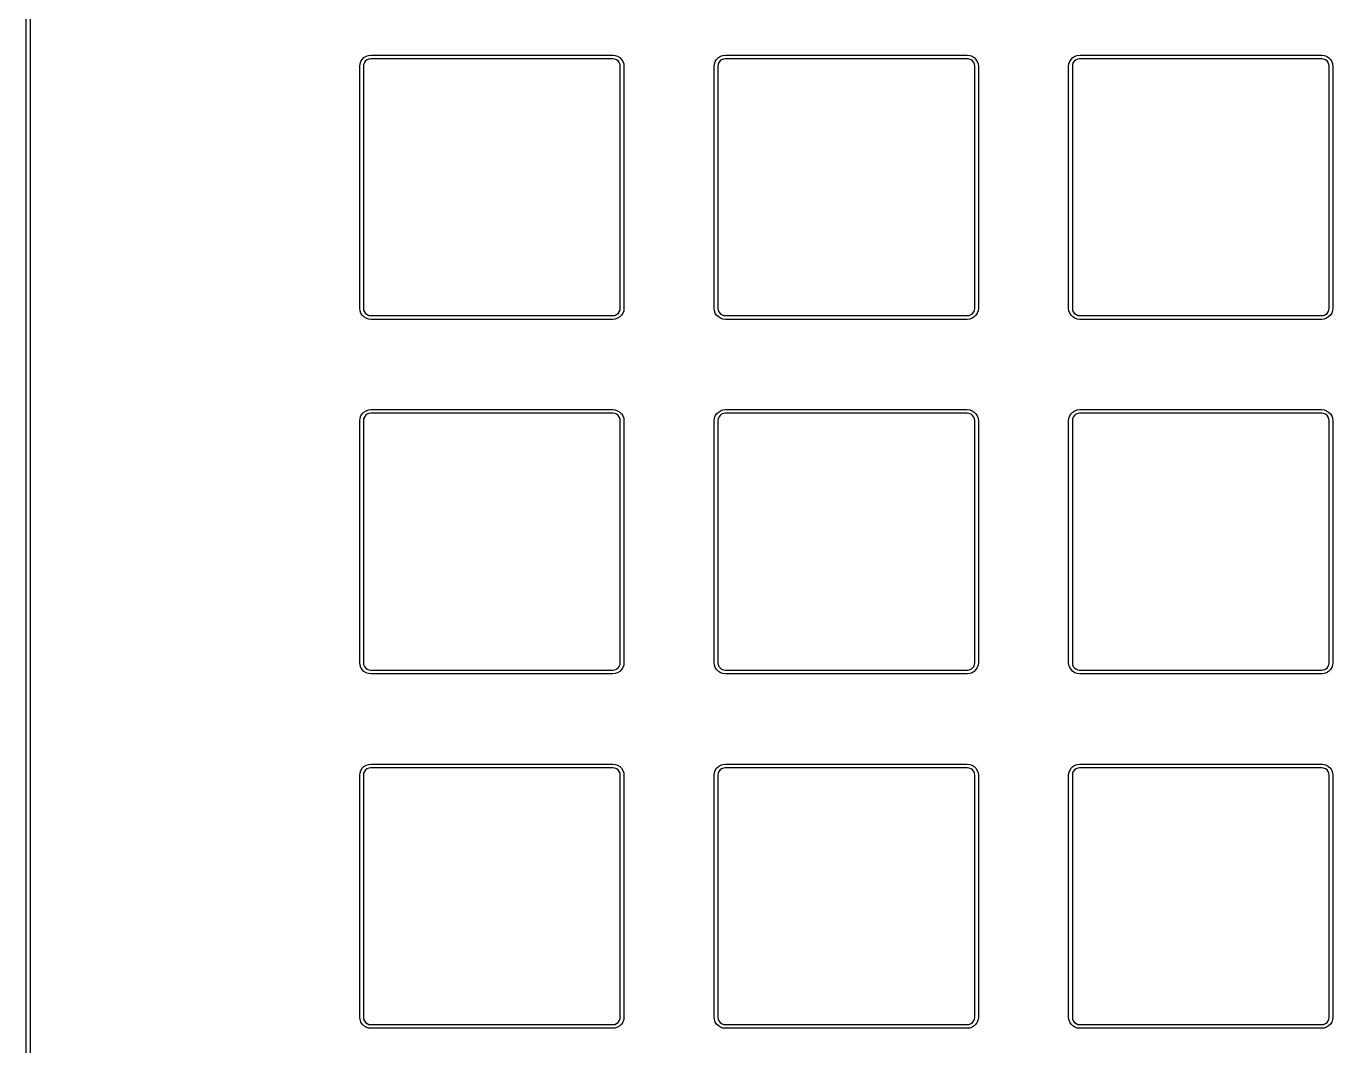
# Model space of a CAD drawing. Extents: x 2234239 to 5585253, y 1106376 to 5225214.
# Drawn here: x 2234239 to 4092385, y 2152671 to 3602599 of the extents above; entities that cross this region are included whole.
import ezdxf

# ---------------------------------------------------------------- set-up
doc = ezdxf.new("R2010")
doc.units = 0
doc.layers.get('0').update_dxf_attribs({"linetype": 'CONTINUOUS'})

msp = doc.modelspace()

# ---------------------------------------------------------------- linework, layer by layer
at = {"color": 7}
for p, q in [((2234238.991524, 1297370.529299), (2234238.991524, 5034219.362872)), ((2239859.249584, 5034219.362872), (2239859.249584, 1297370.529299)), ((2709006.771585, 3549019.676361), (2710175.701865, 3552379.887895)), ((2710175.701865, 3552379.887895), (2712079.909928, 3555390.081803)), ((2712079.909928, 3555390.081803), (2714592.924821, 3557910.240453)), ((2715251.208782, 3550839.799761), (2714166.151498, 3548249.632295)), ((2714592.924821, 3557910.240453), (2717610.236028, 3559800.37267)), ((2716945.072895, 3553079.949603), (2715251.208782, 3550839.799761)), ((2719143.233321, 3554760.05537), (2716945.072895, 3553079.949603)), ((2717610.236028, 3559800.37267), (2720942.401702, 3560990.443178)), ((2721733.506622, 3555810.108245), (2719143.233321, 3554760.05537)), ((2720942.401702, 3560990.443178), (2724484.646742, 3561410.46962)), ((2724274.567375, 3556160.12587), (2721733.506622, 3555810.108245)), ((2724484.646742, 3556090.117053), (2724274.567375, 3556160.12587)), ((2724484.646742, 3561410.46962), (3068444.365978, 3561410.46962)), ((3068444.365978, 3556090.117053), (2724484.646742, 3556090.117053)), ((3068444.365978, 3561410.46962), (3071993.490191, 3560990.443178)), ((3068654.445345, 3556160.12587), (3068444.365978, 3556090.117053)), ((3071195.506098, 3555810.108245), (3068654.445345, 3556160.12587)), ((3073792.658571, 3554760.05537), (3071195.506098, 3555810.108245)), ((3071993.490191, 3560990.443178), (3075325.655864, 3559800.37267)), ((3075983.939825, 3553079.949603), (3073792.658571, 3554760.05537)), ((3075325.655864, 3559800.37267), (3078342.967071, 3557910.240453)), ((3077677.803938, 3550839.799761), (3075983.939825, 3553079.949603)), ((3078762.861221, 3548249.632295), (3077677.803938, 3550839.799761)), ((3078342.967071, 3557910.240453), (3080856.246548, 3555390.081803)), ((3080856.246548, 3555390.081803), (3082760.190028, 3552379.887895)), ((3082760.190028, 3552379.887895), (3083922.241135, 3549019.676361)), ((3213038.501598, 3549019.676361), (3214207.431878, 3552379.887895)), ((3214207.431878, 3552379.887895), (3216111.639942, 3555390.081803)), ((3216111.639942, 3555390.081803), (3218624.919419, 3557910.240453)), ((3219282.938795, 3550839.799761), (3218197.881512, 3548249.632295)), ((3218624.919419, 3557910.240453), (3221641.966042, 3559800.37267)), ((3220977.067492, 3553079.949603), (3219282.938795, 3550839.799761)), ((3223174.963335, 3554760.05537), (3220977.067492, 3553079.949603)), ((3221641.966042, 3559800.37267), (3224974.131715, 3560990.443178)), ((3225765.236635, 3555810.108245), (3223174.963335, 3554760.05537)), ((3224974.131715, 3560990.443178), (3228516.376755, 3561410.46962)), ((3228306.297389, 3556160.12587), (3225765.236635, 3555810.108245)), ((3228516.376755, 3556090.117053), (3228306.297389, 3556160.12587)), ((3228516.376755, 3561410.46962), (3572476.095992, 3561410.46962)), ((3572476.095992, 3556090.117053), (3228516.376755, 3556090.117053)), ((3572476.095992, 3561410.46962), (3576025.220205, 3560990.443178)), ((3572686.175358, 3556160.12587), (3572476.095992, 3556090.117053)), ((3575227.236112, 3555810.108245), (3572686.175358, 3556160.12587)), ((3577824.388585, 3554760.05537), (3575227.236112, 3555810.108245)), ((3576025.220205, 3560990.443178), (3579357.385878, 3559800.37267)), ((3580015.669839, 3553079.949603), (3577824.388585, 3554760.05537)), ((3579357.385878, 3559800.37267), (3582374.697085, 3557910.240453)), ((3581709.533952, 3550839.799761), (3580015.669839, 3553079.949603)), ((3582794.855819, 3548249.632295), (3581709.533952, 3550839.799761)), ((3582374.697085, 3557910.240453), (3584887.976562, 3555390.081803)), ((3584887.976562, 3555390.081803), (3586791.920042, 3552379.887895)), ((3586791.920042, 3552379.887895), (3587953.971149, 3549019.676361)), ((3717070.231612, 3549019.676361), (3718239.161892, 3552379.887895)), ((3718239.161892, 3552379.887895), (3720143.369956, 3555390.081803)), ((3720143.369956, 3555390.081803), (3722656.649432, 3557910.240453)), ((3723314.668809, 3550839.799761), (3722229.611526, 3548249.632295)), ((3722656.649432, 3557910.240453), (3725673.696056, 3559800.37267)), ((3725008.797506, 3553079.949603), (3723314.668809, 3550839.799761)), ((3727206.957933, 3554760.05537), (3725008.797506, 3553079.949603)), ((3725673.696056, 3559800.37267), (3729005.861729, 3560990.443178)), ((3729796.966649, 3555810.108245), (3727206.957933, 3554760.05537)), ((3729005.861729, 3560990.443178), (3732548.106769, 3561410.46962)), ((3732338.027402, 3556160.12587), (3729796.966649, 3555810.108245)), ((3732548.106769, 3556090.117053), (3732338.027402, 3556160.12587)), ((3732548.106769, 3561410.46962), (4076507.826005, 3561410.46962)), ((4076507.826005, 3556090.117053), (3732548.106769, 3556090.117053)), ((4076507.826005, 3561410.46962), (4080056.950219, 3560990.443178)), ((4076717.905372, 3556160.12587), (4076507.826005, 3556090.117053)), ((4079258.966125, 3555810.108245), (4076717.905372, 3556160.12587)), ((4081856.118599, 3554760.05537), (4079258.966125, 3555810.108245)), ((4080056.950219, 3560990.443178), (4083389.380476, 3559800.37267)), ((4084047.399852, 3553079.949603), (4081856.118599, 3554760.05537)), ((4083389.380476, 3559800.37267), (4086406.427099, 3557910.240453)), ((4085741.528549, 3550839.799761), (4084047.399852, 3553079.949603)), ((4086826.585832, 3548249.632295), (4085741.528549, 3550839.799761)), ((4086406.427099, 3557910.240453), (4088919.706576, 3555390.081803)), ((4088919.706576, 3555390.081803), (4090823.650056, 3552379.887895)), ((4090823.650056, 3552379.887895), (4091985.701162, 3549019.676361)), ((2708614.658711, 3545519.473653), (2709006.771585, 3549019.676361)), ((2708614.658711, 3201587.800277), (2708614.658711, 3545519.473653)), ((2714166.151498, 3548249.632295), (2713851.032448, 3545729.473644)), ((2713851.032448, 3545729.473644), (2713907.124168, 3545519.473653)), ((2713907.124168, 3545519.473653), (2713907.124168, 3201587.800277)), ((3079085.124028, 3545729.473644), (3078762.861221, 3548249.632295)), ((3079029.032308, 3545519.473653), (3079085.124028, 3545729.473644)), ((3079029.032308, 3201587.800277), (3079029.032308, 3545519.473653)), ((3083922.241135, 3549019.676361), (3084321.233181, 3545519.473653)), ((3084321.233181, 3545519.473653), (3084321.233181, 3201587.800277)), ((3212646.388725, 3545519.473653), (3213038.501598, 3549019.676361)), ((3212646.388725, 3201587.800277), (3212646.388725, 3545519.473653)), ((3218197.881512, 3548249.632295), (3217882.762462, 3545729.473644)), ((3217882.762462, 3545729.473644), (3217938.854182, 3545519.473653)), ((3217938.854182, 3545519.473653), (3217938.854182, 3201587.800277)), ((3583116.854042, 3545729.473644), (3582794.855819, 3548249.632295)), ((3583060.762322, 3545519.473653), (3583116.854042, 3545729.473644)), ((3583060.762322, 3201587.800277), (3583060.762322, 3545519.473653)), ((3587953.971149, 3549019.676361), (3588352.963195, 3545519.473653)), ((3588352.963195, 3545519.473653), (3588352.963195, 3201587.800277)), ((3716678.118739, 3545519.473653), (3717070.231612, 3549019.676361)), ((3716678.118739, 3201587.800277), (3716678.118739, 3545519.473653)), ((3722229.611526, 3548249.632295), (3721914.492476, 3545729.473644)), ((3721914.492476, 3545729.473644), (3721970.584196, 3545519.473653)), ((3721970.584196, 3545519.473653), (3721970.584196, 3201587.800277)), ((4087148.584056, 3545729.473644), (4086826.585832, 3548249.632295)), ((4087092.492336, 3545519.473653), (4087148.584056, 3545729.473644)), ((4087092.492336, 3201587.800277), (4087092.492336, 3545519.473653)), ((4091985.701162, 3549019.676361), (4092384.957793, 3545519.473653)), ((4092384.957793, 3545519.473653), (4092384.957793, 3201587.800277)), ((2709006.771585, 3198017.588752), (2708614.658711, 3201587.800277)), ((2710175.701865, 3194657.377218), (2709006.771585, 3198017.588752)), ((2713907.124168, 3201587.800277), (2713851.032448, 3201377.800285)), ((2713851.032448, 3201377.800285), (2714166.151498, 3198787.632818)), ((2714166.151498, 3198787.632818), (2715251.208782, 3196197.465352)), ((2715251.208782, 3196197.465352), (2716945.072895, 3194027.324326)), ((3075983.939825, 3194027.324326), (3077677.803938, 3196197.465352)), ((3077677.803938, 3196197.465352), (3078762.861221, 3198787.632818)), ((3078762.861221, 3198787.632818), (3079085.124028, 3201377.800285)), ((3079085.124028, 3201377.800285), (3079029.032308, 3201587.800277)), ((3083922.241135, 3198017.588752), (3082760.190028, 3194657.377218)), ((3084321.233181, 3201587.800277), (3083922.241135, 3198017.588752)), ((3213038.501598, 3198017.588752), (3212646.388725, 3201587.800277)), ((3214207.431878, 3194657.377218), (3213038.501598, 3198017.588752)), ((3217938.854182, 3201587.800277), (3217882.762462, 3201377.800285)), ((3217882.762462, 3201377.800285), (3218197.881512, 3198787.632818)), ((3218197.881512, 3198787.632818), (3219282.938795, 3196197.465352)), ((3219282.938795, 3196197.465352), (3220977.067492, 3194027.324326)), ((3580015.669839, 3194027.324326), (3581709.533952, 3196197.465352)), ((3581709.533952, 3196197.465352), (3582794.855819, 3198787.632818)), ((3582794.855819, 3198787.632818), (3583116.854042, 3201377.800285)), ((3583116.854042, 3201377.800285), (3583060.762322, 3201587.800277)), ((3587953.971149, 3198017.588752), (3586791.920042, 3194657.377218)), ((3588352.963195, 3201587.800277), (3587953.971149, 3198017.588752)), ((3717070.231612, 3198017.588752), (3716678.118739, 3201587.800277)), ((3718239.161892, 3194657.377218), (3717070.231612, 3198017.588752)), ((3721970.584196, 3201587.800277), (3721914.492476, 3201377.800285)), ((3721914.492476, 3201377.800285), (3722229.611526, 3198787.632818)), ((3722229.611526, 3198787.632818), (3723314.668809, 3196197.465352)), ((3723314.668809, 3196197.465352), (3725008.797506, 3194027.324326)), ((4084047.399852, 3194027.324326), (4085741.528549, 3196197.465352)), ((4085741.528549, 3196197.465352), (4086826.585832, 3198787.632818)), ((4086826.585832, 3198787.632818), (4087148.584056, 3201377.800285)), ((4087148.584056, 3201377.800285), (4087092.492336, 3201587.800277)), ((4091985.701162, 3198017.588752), (4090823.650056, 3194657.377218)), ((4092384.957793, 3201587.800277), (4091985.701162, 3198017.588752)), ((2712079.909928, 3191647.18331), (2710175.701865, 3194657.377218)), ((2714592.924821, 3189127.02466), (2712079.909928, 3191647.18331)), ((2717610.236028, 3187236.892443), (2714592.924821, 3189127.02466)), ((2716945.072895, 3194027.324326), (2719143.233321, 3192347.21856)), ((2720942.401702, 3186116.830751), (2717610.236028, 3187236.892443)), ((2719143.233321, 3192347.21856), (2721733.506622, 3191227.156868)), ((2724484.646742, 3185696.80431), (2720942.401702, 3186116.830751)), ((2721733.506622, 3191227.156868), (2724274.567375, 3190947.121601)), ((2724274.567375, 3190947.121601), (2724484.646742, 3190947.121601)), ((2724484.646742, 3190947.121601), (3068444.365978, 3190947.121601)), ((3068444.365978, 3185696.80431), (2724484.646742, 3185696.80431)), ((3068444.365978, 3190947.121601), (3068654.445345, 3190947.121601)), ((3071993.490191, 3186116.830751), (3068444.365978, 3185696.80431)), ((3068654.445345, 3190947.121601), (3071195.506098, 3191227.156868)), ((3071195.506098, 3191227.156868), (3073792.658571, 3192347.21856)), ((3075325.655864, 3187236.892443), (3071993.490191, 3186116.830751)), ((3073792.658571, 3192347.21856), (3075983.939825, 3194027.324326)), ((3078342.967071, 3189127.02466), (3075325.655864, 3187236.892443)), ((3080856.246548, 3191647.18331), (3078342.967071, 3189127.02466)), ((3082760.190028, 3194657.377218), (3080856.246548, 3191647.18331)), ((3216111.639942, 3191647.18331), (3214207.431878, 3194657.377218)), ((3218624.919419, 3189127.02466), (3216111.639942, 3191647.18331)), ((3221641.966042, 3187236.892443), (3218624.919419, 3189127.02466)), ((3220977.067492, 3194027.324326), (3223174.963335, 3192347.21856)), ((3224974.131715, 3186116.830751), (3221641.966042, 3187236.892443)), ((3223174.963335, 3192347.21856), (3225765.236635, 3191227.156868)), ((3228516.376755, 3185696.80431), (3224974.131715, 3186116.830751)), ((3225765.236635, 3191227.156868), (3228306.297389, 3190947.121601)), ((3228306.297389, 3190947.121601), (3228516.376755, 3190947.121601)), ((3228516.376755, 3190947.121601), (3572476.095992, 3190947.121601)), ((3572476.095992, 3185696.80431), (3228516.376755, 3185696.80431)), ((3572476.095992, 3190947.121601), (3572686.175358, 3190947.121601)), ((3576025.220205, 3186116.830751), (3572476.095992, 3185696.80431)), ((3572686.175358, 3190947.121601), (3575227.236112, 3191227.156868)), ((3575227.236112, 3191227.156868), (3577824.388585, 3192347.21856)), ((3579357.385878, 3187236.892443), (3576025.220205, 3186116.830751)), ((3577824.388585, 3192347.21856), (3580015.669839, 3194027.324326)), ((3582374.697085, 3189127.02466), (3579357.385878, 3187236.892443)), ((3584887.976562, 3191647.18331), (3582374.697085, 3189127.02466)), ((3586791.920042, 3194657.377218), (3584887.976562, 3191647.18331)), ((3720143.369956, 3191647.18331), (3718239.161892, 3194657.377218)), ((3722656.649432, 3189127.02466), (3720143.369956, 3191647.18331)), ((3725673.696056, 3187236.892443), (3722656.649432, 3189127.02466)), ((3725008.797506, 3194027.324326), (3727206.957933, 3192347.21856)), ((3729005.861729, 3186116.830751), (3725673.696056, 3187236.892443)), ((3727206.957933, 3192347.21856), (3729796.966649, 3191227.156868)), ((3732548.106769, 3185696.80431), (3729005.861729, 3186116.830751)), ((3729796.966649, 3191227.156868), (3732338.027402, 3190947.121601)), ((3732338.027402, 3190947.121601), (3732548.106769, 3190947.121601)), ((3732548.106769, 3190947.121601), (4076507.826005, 3190947.121601)), ((4076507.826005, 3185696.80431), (3732548.106769, 3185696.80431)), ((4076507.826005, 3190947.121601), (4076717.905372, 3190947.121601)), ((4080056.950219, 3186116.830751), (4076507.826005, 3185696.80431)), ((4076717.905372, 3190947.121601), (4079258.966125, 3191227.156868)), ((4079258.966125, 3191227.156868), (4081856.118599, 3192347.21856)), ((4083389.380476, 3187236.892443), (4080056.950219, 3186116.830751)), ((4081856.118599, 3192347.21856), (4084047.399852, 3194027.324326)), ((4086406.427099, 3189127.02466), (4083389.380476, 3187236.892443)), ((4088919.706576, 3191647.18331), (4086406.427099, 3189127.02466)), ((4090823.650056, 3194657.377218), (4088919.706576, 3191647.18331)), ((2709006.771585, 3044987.946347), (2710175.701865, 3048348.157881)), ((2710175.701865, 3048348.157881), (2712079.909928, 3051358.351789)), ((2712079.909928, 3051358.351789), (2714592.924821, 3053878.510439)), ((2714592.924821, 3053878.510439), (2717610.236028, 3055768.616198)), ((2716945.072895, 3049048.193131), (2715251.208782, 3046808.069747)), ((2719143.233321, 3050728.298898), (2716945.072895, 3049048.193131)), ((2717610.236028, 3055768.616198), (2720942.401702, 3056958.686706)), ((2721733.506622, 3051778.378231), (2719143.233321, 3050728.298898)), ((2720942.401702, 3056958.686706), (2724484.646742, 3057378.713148)), ((2724274.567375, 3052128.395856), (2721733.506622, 3051778.378231)), ((2724484.646742, 3052058.387039), (2724274.567375, 3052128.395856)), ((2724484.646742, 3057378.713148), (3068444.365978, 3057378.713148)), ((3068444.365978, 3052058.387039), (2724484.646742, 3052058.387039)), ((3068444.365978, 3057378.713148), (3071993.490191, 3056958.686706)), ((3068654.445345, 3052128.395856), (3068444.365978, 3052058.387039)), ((3071195.506098, 3051778.378231), (3068654.445345, 3052128.395856)), ((3073792.658571, 3050728.298898), (3071195.506098, 3051778.378231)), ((3071993.490191, 3056958.686706), (3075325.655864, 3055768.616198)), ((3075983.939825, 3049048.193131), (3073792.658571, 3050728.298898)), ((3075325.655864, 3055768.616198), (3078342.967071, 3053878.510439)), ((3077677.803938, 3046808.069747), (3075983.939825, 3049048.193131)), ((3078342.967071, 3053878.510439), (3080856.246548, 3051358.351789)), ((3080856.246548, 3051358.351789), (3082760.190028, 3048348.157881)), ((3082760.190028, 3048348.157881), (3083922.241135, 3044987.946347)), ((3213038.501598, 3044987.946347), (3214207.431878, 3048348.157881)), ((3214207.431878, 3048348.157881), (3216111.639942, 3051358.351789)), ((3216111.639942, 3051358.351789), (3218624.919419, 3053878.510439)), ((3218624.919419, 3053878.510439), (3221641.966042, 3055768.616198)), ((3220977.067492, 3049048.193131), (3219282.938795, 3046808.069747)), ((3223174.963335, 3050728.298898), (3220977.067492, 3049048.193131)), ((3221641.966042, 3055768.616198), (3224974.131715, 3056958.686706)), ((3225765.236635, 3051778.378231), (3223174.963335, 3050728.298898)), ((3224974.131715, 3056958.686706), (3228516.376755, 3057378.713148)), ((3228306.297389, 3052128.395856), (3225765.236635, 3051778.378231)), ((3228516.376755, 3052058.387039), (3228306.297389, 3052128.395856)), ((3228516.376755, 3057378.713148), (3572476.095992, 3057378.713148)), ((3572476.095992, 3052058.387039), (3228516.376755, 3052058.387039)), ((3572476.095992, 3057378.713148), (3576025.220205, 3056958.686706)), ((3572686.175358, 3052128.395856), (3572476.095992, 3052058.387039)), ((3575227.236112, 3051778.378231), (3572686.175358, 3052128.395856)), ((3577824.388585, 3050728.298898), (3575227.236112, 3051778.378231)), ((3576025.220205, 3056958.686706), (3579357.385878, 3055768.616198)), ((3580015.669839, 3049048.193131), (3577824.388585, 3050728.298898)), ((3579357.385878, 3055768.616198), (3582374.697085, 3053878.510439)), ((3581709.533952, 3046808.069747), (3580015.669839, 3049048.193131)), ((3582374.697085, 3053878.510439), (3584887.976562, 3051358.351789)), ((3584887.976562, 3051358.351789), (3586791.920042, 3048348.157881)), ((3586791.920042, 3048348.157881), (3587953.971149, 3044987.946347)), ((3717070.231612, 3044987.946347), (3718239.161892, 3048348.157881)), ((3718239.161892, 3048348.157881), (3720143.369956, 3051358.351789)), ((3720143.369956, 3051358.351789), (3722656.649432, 3053878.510439)), ((3722656.649432, 3053878.510439), (3725673.696056, 3055768.616198)), ((3725008.797506, 3049048.193131), (3723314.668809, 3046808.069747)), ((3727206.957933, 3050728.298898), (3725008.797506, 3049048.193131)), ((3725673.696056, 3055768.616198), (3729005.861729, 3056958.686706)), ((3729796.966649, 3051778.378231), (3727206.957933, 3050728.298898)), ((3729005.861729, 3056958.686706), (3732548.106769, 3057378.713148)), ((3732338.027402, 3052128.395856), (3729796.966649, 3051778.378231)), ((3732548.106769, 3052058.387039), (3732338.027402, 3052128.395856)), ((3732548.106769, 3057378.713148), (4076507.826005, 3057378.713148)), ((4076507.826005, 3052058.387039), (3732548.106769, 3052058.387039)), ((4076507.826005, 3057378.713148), (4080056.950219, 3056958.686706)), ((4076717.905372, 3052128.395856), (4076507.826005, 3052058.387039)), ((4079258.966125, 3051778.378231), (4076717.905372, 3052128.395856)), ((4081856.118599, 3050728.298898), (4079258.966125, 3051778.378231)), ((4080056.950219, 3056958.686706), (4083389.380476, 3055768.616198)), ((4084047.399852, 3049048.193131), (4081856.118599, 3050728.298898)), ((4083389.380476, 3055768.616198), (4086406.427099, 3053878.510439)), ((4085741.528549, 3046808.069747), (4084047.399852, 3049048.193131)), ((4086406.427099, 3053878.510439), (4088919.706576, 3051358.351789)), ((4088919.706576, 3051358.351789), (4090823.650056, 3048348.157881)), ((4090823.650056, 3048348.157881), (4091985.701162, 3044987.946347)), ((2708614.658711, 3041487.717181), (2709006.771585, 3044987.946347)), ((2708614.658711, 2697556.12318), (2708614.658711, 3041487.717181)), ((2714166.151498, 3044217.902281), (2713851.032448, 3041697.743631)), ((2713851.032448, 3041697.743631), (2713907.124168, 3041487.717181)), ((2713907.124168, 3041487.717181), (2713907.124168, 2697556.12318)), ((2715251.208782, 3046808.069747), (2714166.151498, 3044217.902281)), ((3078762.861221, 3044217.902281), (3077677.803938, 3046808.069747)), ((3079085.124028, 3041697.743631), (3078762.861221, 3044217.902281)), ((3079029.032308, 3041487.717181), (3079085.124028, 3041697.743631)), ((3079029.032308, 2697556.12318), (3079029.032308, 3041487.717181)), ((3083922.241135, 3044987.946347), (3084321.233181, 3041487.717181)), ((3084321.233181, 3041487.717181), (3084321.233181, 2697556.12318)), ((3212646.388725, 3041487.717181), (3213038.501598, 3044987.946347)), ((3212646.388725, 2697556.12318), (3212646.388725, 3041487.717181)), ((3218197.881512, 3044217.902281), (3217882.762462, 3041697.743631)), ((3217882.762462, 3041697.743631), (3217938.854182, 3041487.717181)), ((3217938.854182, 3041487.717181), (3217938.854182, 2697556.12318)), ((3219282.938795, 3046808.069747), (3218197.881512, 3044217.902281)), ((3582794.855819, 3044217.902281), (3581709.533952, 3046808.069747)), ((3583116.854042, 3041697.743631), (3582794.855819, 3044217.902281)), ((3583060.762322, 3041487.717181), (3583116.854042, 3041697.743631)), ((3583060.762322, 2697556.12318), (3583060.762322, 3041487.717181)), ((3587953.971149, 3044987.946347), (3588352.963195, 3041487.717181)), ((3588352.963195, 3041487.717181), (3588352.963195, 2697556.12318)), ((3716678.118739, 3041487.717181), (3717070.231612, 3044987.946347)), ((3716678.118739, 2697556.12318), (3716678.118739, 3041487.717181)), ((3722229.611526, 3044217.902281), (3721914.492476, 3041697.743631)), ((3721914.492476, 3041697.743631), (3721970.584196, 3041487.717181)), ((3721970.584196, 3041487.717181), (3721970.584196, 2697556.12318)), ((3723314.668809, 3046808.069747), (3722229.611526, 3044217.902281)), ((4086826.585832, 3044217.902281), (4085741.528549, 3046808.069747)), ((4087148.584056, 3041697.743631), (4086826.585832, 3044217.902281)), ((4087092.492336, 3041487.717181), (4087148.584056, 3041697.743631)), ((4087092.492336, 2697556.12318), (4087092.492336, 3041487.717181)), ((4091985.701162, 3044987.946347), (4092384.957793, 3041487.717181)), ((4092384.957793, 3041487.717181), (4092384.957793, 2697556.12318)), ((2709006.771585, 2693985.832279), (2708614.658711, 2697556.12318)), ((2713907.124168, 2697556.12318), (2713851.032448, 2697346.043813)), ((2713851.032448, 2697346.043813), (2714166.151498, 2694755.770513)), ((2714166.151498, 2694755.770513), (2715251.208782, 2692165.761796)), ((3077677.803938, 2692165.761796), (3078762.861221, 2694755.770513)), ((3078762.861221, 2694755.770513), (3079085.124028, 2697346.043813)), ((3079085.124028, 2697346.043813), (3079029.032308, 2697556.12318)), ((3084321.233181, 2697556.12318), (3083922.241135, 2693985.832279)), ((3213038.501598, 2693985.832279), (3212646.388725, 2697556.12318)), ((3217938.854182, 2697556.12318), (3217882.762462, 2697346.043813)), ((3217882.762462, 2697346.043813), (3218197.881512, 2694755.770513)), ((3218197.881512, 2694755.770513), (3219282.938795, 2692165.761796)), ((3581709.533952, 2692165.761796), (3582794.855819, 2694755.770513)), ((3582794.855819, 2694755.770513), (3583116.854042, 2697346.043813)), ((3583116.854042, 2697346.043813), (3583060.762322, 2697556.12318)), ((3588352.963195, 2697556.12318), (3587953.971149, 2693985.832279)), ((3717070.231612, 2693985.832279), (3716678.118739, 2697556.12318)), ((3721970.584196, 2697556.12318), (3721914.492476, 2697346.043813)), ((3721914.492476, 2697346.043813), (3722229.611526, 2694755.770513)), ((3722229.611526, 2694755.770513), (3723314.668809, 2692165.761796)), ((4085741.528549, 2692165.761796), (4086826.585832, 2694755.770513)), ((4086826.585832, 2694755.770513), (4087148.584056, 2697346.043813)), ((4087148.584056, 2697346.043813), (4087092.492336, 2697556.12318)), ((4092384.957793, 2697556.12318), (4091985.701162, 2693985.832279)), ((2710175.701865, 2690625.620746), (2709006.771585, 2693985.832279)), ((2712079.909928, 2687615.453296), (2710175.701865, 2690625.620746)), ((2714592.924821, 2685095.294646), (2712079.909928, 2687615.453296)), ((2717610.236028, 2683205.109512), (2714592.924821, 2685095.294646)), ((2715251.208782, 2692165.761796), (2716945.072895, 2689995.647229)), ((2716945.072895, 2689995.647229), (2719143.233321, 2688315.541463)), ((2720942.401702, 2682085.127196), (2717610.236028, 2683205.109512)), ((2719143.233321, 2688315.541463), (2721733.506622, 2687195.294563)), ((2724484.646742, 2681664.968462), (2720942.401702, 2682085.127196)), ((2721733.506622, 2687195.294563), (2724274.567375, 2686915.365129)), ((2724274.567375, 2686915.365129), (2724484.646742, 2686915.365129)), ((2724484.646742, 2686915.365129), (3068444.365978, 2686915.365129)), ((3068444.365978, 2681664.968462), (2724484.646742, 2681664.968462)), ((3068444.365978, 2686915.365129), (3068654.445345, 2686915.365129)), ((3071993.490191, 2682085.127196), (3068444.365978, 2681664.968462)), ((3068654.445345, 2686915.365129), (3071195.506098, 2687195.294563)), ((3071195.506098, 2687195.294563), (3073792.658571, 2688315.541463)), ((3075325.655864, 2683205.109512), (3071993.490191, 2682085.127196)), ((3073792.658571, 2688315.541463), (3075983.939825, 2689995.647229)), ((3078342.967071, 2685095.294646), (3075325.655864, 2683205.109512)), ((3075983.939825, 2689995.647229), (3077677.803938, 2692165.761796)), ((3080856.246548, 2687615.453296), (3078342.967071, 2685095.294646)), ((3082760.190028, 2690625.620746), (3080856.246548, 2687615.453296)), ((3083922.241135, 2693985.832279), (3082760.190028, 2690625.620746)), ((3214207.431878, 2690625.620746), (3213038.501598, 2693985.832279)), ((3216111.639942, 2687615.453296), (3214207.431878, 2690625.620746)), ((3218624.919419, 2685095.294646), (3216111.639942, 2687615.453296)), ((3221641.966042, 2683205.109512), (3218624.919419, 2685095.294646)), ((3219282.938795, 2692165.761796), (3220977.067492, 2689995.647229)), ((3220977.067492, 2689995.647229), (3223174.963335, 2688315.541463)), ((3224974.131715, 2682085.127196), (3221641.966042, 2683205.109512)), ((3223174.963335, 2688315.541463), (3225765.236635, 2687195.294563)), ((3228516.376755, 2681664.968462), (3224974.131715, 2682085.127196)), ((3225765.236635, 2687195.294563), (3228306.297389, 2686915.365129)), ((3228306.297389, 2686915.365129), (3228516.376755, 2686915.365129)), ((3228516.376755, 2686915.365129), (3572476.095992, 2686915.365129)), ((3572476.095992, 2681664.968462), (3228516.376755, 2681664.968462)), ((3572476.095992, 2686915.365129), (3572686.175358, 2686915.365129)), ((3576025.220205, 2682085.127196), (3572476.095992, 2681664.968462)), ((3572686.175358, 2686915.365129), (3575227.236112, 2687195.294563)), ((3575227.236112, 2687195.294563), (3577824.388585, 2688315.541463)), ((3579357.385878, 2683205.109512), (3576025.220205, 2682085.127196)), ((3577824.388585, 2688315.541463), (3580015.669839, 2689995.647229)), ((3582374.697085, 2685095.294646), (3579357.385878, 2683205.109512)), ((3580015.669839, 2689995.647229), (3581709.533952, 2692165.761796)), ((3584887.976562, 2687615.453296), (3582374.697085, 2685095.294646)), ((3586791.920042, 2690625.620746), (3584887.976562, 2687615.453296)), ((3587953.971149, 2693985.832279), (3586791.920042, 2690625.620746)), ((3718239.161892, 2690625.620746), (3717070.231612, 2693985.832279)), ((3720143.369956, 2687615.453296), (3718239.161892, 2690625.620746)), ((3722656.649432, 2685095.294646), (3720143.369956, 2687615.453296)), ((3725673.696056, 2683205.109512), (3722656.649432, 2685095.294646)), ((3723314.668809, 2692165.761796), (3725008.797506, 2689995.647229)), ((3725008.797506, 2689995.647229), (3727206.957933, 2688315.541463)), ((3729005.861729, 2682085.127196), (3725673.696056, 2683205.109512)), ((3727206.957933, 2688315.541463), (3729796.966649, 2687195.294563)), ((3732548.106769, 2681664.968462), (3729005.861729, 2682085.127196)), ((3729796.966649, 2687195.294563), (3732338.027402, 2686915.365129)), ((3732338.027402, 2686915.365129), (3732548.106769, 2686915.365129)), ((3732548.106769, 2686915.365129), (4076507.826005, 2686915.365129)), ((4076507.826005, 2681664.968462), (3732548.106769, 2681664.968462)), ((4076507.826005, 2686915.365129), (4076717.905372, 2686915.365129)), ((4080056.950219, 2682085.127196), (4076507.826005, 2681664.968462)), ((4076717.905372, 2686915.365129), (4079258.966125, 2687195.294563)), ((4079258.966125, 2687195.294563), (4081856.118599, 2688315.541463)), ((4083389.380476, 2683205.109512), (4080056.950219, 2682085.127196)), ((4081856.118599, 2688315.541463), (4084047.399852, 2689995.647229)), ((4086406.427099, 2685095.294646), (4083389.380476, 2683205.109512)), ((4084047.399852, 2689995.647229), (4085741.528549, 2692165.761796)), ((4088919.706576, 2687615.453296), (4086406.427099, 2685095.294646)), ((4090823.650056, 2690625.620746), (4088919.706576, 2687615.453296)), ((4091985.701162, 2693985.832279), (4090823.650056, 2690625.620746)), ((2710175.701865, 2544316.454325), (2712079.909928, 2547326.621776)), ((2712079.909928, 2547326.621776), (2714592.924821, 2549846.780426)), ((2714592.924821, 2549846.780426), (2717610.236028, 2551806.815626)), ((2719143.233321, 2546696.648259), (2716945.072895, 2545016.542492)), ((2717610.236028, 2551806.815626), (2720942.401702, 2552927.062526)), ((2721733.506622, 2547746.515925), (2719143.233321, 2546696.648259)), ((2720942.401702, 2552927.062526), (2724484.646742, 2553346.956676)), ((2724274.567375, 2548096.560009), (2721733.506622, 2547746.515925)), ((2724484.646742, 2548026.709942), (2724274.567375, 2548096.560009)), ((2724484.646742, 2553346.956676), (3068444.365978, 2553346.956676)), ((3068444.365978, 2548026.709942), (2724484.646742, 2548026.709942)), ((3068444.365978, 2553346.956676), (3071993.490191, 2552927.062526)), ((3068654.445345, 2548096.560009), (3068444.365978, 2548026.709942)), ((3071195.506098, 2547746.515925), (3068654.445345, 2548096.560009)), ((3073792.658571, 2546696.648259), (3071195.506098, 2547746.515925)), ((3071993.490191, 2552927.062526), (3075325.655864, 2551806.815626)), ((3075983.939825, 2545016.542492), (3073792.658571, 2546696.648259)), ((3075325.655864, 2551806.815626), (3078342.967071, 2549846.780426)), ((3078342.967071, 2549846.780426), (3080856.246548, 2547326.621776)), ((3080856.246548, 2547326.621776), (3082760.190028, 2544316.454325)), ((3214207.431878, 2544316.454325), (3216111.639942, 2547326.621776)), ((3216111.639942, 2547326.621776), (3218624.919419, 2549846.780426)), ((3218624.919419, 2549846.780426), (3221641.966042, 2551806.815626)), ((3223174.963335, 2546696.648259), (3220977.067492, 2545016.542492)), ((3221641.966042, 2551806.815626), (3224974.131715, 2552927.062526)), ((3225765.236635, 2547746.515925), (3223174.963335, 2546696.648259)), ((3224974.131715, 2552927.062526), (3228516.376755, 2553346.956676)), ((3228306.297389, 2548096.560009), (3225765.236635, 2547746.515925)), ((3228516.376755, 2548026.709942), (3228306.297389, 2548096.560009)), ((3228516.376755, 2553346.956676), (3572476.095992, 2553346.956676)), ((3572476.095992, 2548026.709942), (3228516.376755, 2548026.709942)), ((3572476.095992, 2553346.956676), (3576025.220205, 2552927.062526)), ((3572686.175358, 2548096.560009), (3572476.095992, 2548026.709942)), ((3575227.236112, 2547746.515925), (3572686.175358, 2548096.560009)), ((3577824.388585, 2546696.648259), (3575227.236112, 2547746.515925)), ((3576025.220205, 2552927.062526), (3579357.385878, 2551806.815626)), ((3580015.669839, 2545016.542492), (3577824.388585, 2546696.648259)), ((3579357.385878, 2551806.815626), (3582374.697085, 2549846.780426)), ((3582374.697085, 2549846.780426), (3584887.976562, 2547326.621776)), ((3584887.976562, 2547326.621776), (3586791.920042, 2544316.454325)), ((3718239.161892, 2544316.454325), (3720143.369956, 2547326.621776)), ((3720143.369956, 2547326.621776), (3722656.649432, 2549846.780426)), ((3722656.649432, 2549846.780426), (3725673.696056, 2551806.815626)), ((3727206.957933, 2546696.648259), (3725008.797506, 2545016.542492)), ((3725673.696056, 2551806.815626), (3729005.861729, 2552927.062526)), ((3729796.966649, 2547746.515925), (3727206.957933, 2546696.648259)), ((3729005.861729, 2552927.062526), (3732548.106769, 2553346.956676)), ((3732338.027402, 2548096.560009), (3729796.966649, 2547746.515925)), ((3732548.106769, 2548026.709942), (3732338.027402, 2548096.560009)), ((3732548.106769, 2553346.956676), (4076507.826005, 2553346.956676)), ((4076507.826005, 2548026.709942), (3732548.106769, 2548026.709942)), ((4076507.826005, 2553346.956676), (4080056.950219, 2552927.062526)), ((4076717.905372, 2548096.560009), (4076507.826005, 2548026.709942)), ((4079258.966125, 2547746.515925), (4076717.905372, 2548096.560009)), ((4081856.118599, 2546696.648259), (4079258.966125, 2547746.515925)), ((4080056.950219, 2552927.062526), (4083389.380476, 2551806.815626)), ((4084047.399852, 2545016.542492), (4081856.118599, 2546696.648259)), ((4083389.380476, 2551806.815626), (4086406.427099, 2549846.780426)), ((4086406.427099, 2549846.780426), (4088919.706576, 2547326.621776)), ((4088919.706576, 2547326.621776), (4090823.650056, 2544316.454325)), ((2708614.658711, 2537456.066542), (2709006.771585, 2541026.092859)), ((2708614.658711, 2193524.393166), (2708614.658711, 2537456.066542)), ((2709006.771585, 2541026.092859), (2710175.701865, 2544316.454325)), ((2714166.151498, 2540186.039975), (2713851.032448, 2537665.881325)), ((2713851.032448, 2537665.881325), (2713907.124168, 2537456.066542)), ((2713907.124168, 2537456.066542), (2713907.124168, 2193524.393166)), ((2715251.208782, 2542776.313275), (2714166.151498, 2540186.039975)), ((2716945.072895, 2545016.542492), (2715251.208782, 2542776.313275)), ((3077677.803938, 2542776.313275), (3075983.939825, 2545016.542492)), ((3078762.861221, 2540186.039975), (3077677.803938, 2542776.313275)), ((3079085.124028, 2537665.881325), (3078762.861221, 2540186.039975)), ((3079029.032308, 2537456.066542), (3079085.124028, 2537665.881325)), ((3079029.032308, 2193524.393166), (3079029.032308, 2537456.066542)), ((3082760.190028, 2544316.454325), (3083922.241135, 2541026.092859)), ((3083922.241135, 2541026.092859), (3084321.233181, 2537456.066542)), ((3084321.233181, 2537456.066542), (3084321.233181, 2193524.393166)), ((3212646.388725, 2537456.066542), (3213038.501598, 2541026.092859)), ((3212646.388725, 2193524.393166), (3212646.388725, 2537456.066542)), ((3213038.501598, 2541026.092859), (3214207.431878, 2544316.454325)), ((3218197.881512, 2540186.039975), (3217882.762462, 2537665.881325)), ((3217882.762462, 2537665.881325), (3217938.854182, 2537456.066542)), ((3217938.854182, 2537456.066542), (3217938.854182, 2193524.393166)), ((3219282.938795, 2542776.313275), (3218197.881512, 2540186.039975)), ((3220977.067492, 2545016.542492), (3219282.938795, 2542776.313275)), ((3581709.533952, 2542776.313275), (3580015.669839, 2545016.542492)), ((3582794.855819, 2540186.039975), (3581709.533952, 2542776.313275)), ((3583116.854042, 2537665.881325), (3582794.855819, 2540186.039975)), ((3583060.762322, 2537456.066542), (3583116.854042, 2537665.881325)), ((3583060.762322, 2193524.393166), (3583060.762322, 2537456.066542)), ((3586791.920042, 2544316.454325), (3587953.971149, 2541026.092859)), ((3587953.971149, 2541026.092859), (3588352.963195, 2537456.066542)), ((3588352.963195, 2537456.066542), (3588352.963195, 2193524.393166)), ((3716678.118739, 2537456.066542), (3717070.231612, 2541026.092859)), ((3716678.118739, 2193524.393166), (3716678.118739, 2537456.066542)), ((3717070.231612, 2541026.092859), (3718239.161892, 2544316.454325)), ((3722229.611526, 2540186.039975), (3721914.492476, 2537665.881325)), ((3721914.492476, 2537665.881325), (3721970.584196, 2537456.066542)), ((3721970.584196, 2537456.066542), (3721970.584196, 2193524.393166)), ((3723314.668809, 2542776.313275), (3722229.611526, 2540186.039975)), ((3725008.797506, 2545016.542492), (3723314.668809, 2542776.313275)), ((4085741.528549, 2542776.313275), (4084047.399852, 2545016.542492)), ((4086826.585832, 2540186.039975), (4085741.528549, 2542776.313275)), ((4087148.584056, 2537665.881325), (4086826.585832, 2540186.039975)), ((4087092.492336, 2537456.066542), (4087148.584056, 2537665.881325)), ((4087092.492336, 2193524.393166), (4087092.492336, 2537456.066542)), ((4090823.650056, 2544316.454325), (4091985.701162, 2541026.092859)), ((4091985.701162, 2541026.092859), (4092384.957793, 2537456.066542)), ((4092384.957793, 2537456.066542), (4092384.957793, 2193524.393166)), ((2709006.771585, 2189954.102266), (2708614.658711, 2193524.393166)), ((2713907.124168, 2193524.393166), (2713851.032448, 2193314.313799)), ((2713851.032448, 2193314.313799), (2714166.151498, 2190724.040499)), ((3078762.861221, 2190724.040499), (3079085.124028, 2193314.313799)), ((3079085.124028, 2193314.313799), (3079029.032308, 2193524.393166)), ((3084321.233181, 2193524.393166), (3083922.241135, 2189954.102266)), ((3213038.501598, 2189954.102266), (3212646.388725, 2193524.393166)), ((3217938.854182, 2193524.393166), (3217882.762462, 2193314.313799)), ((3217882.762462, 2193314.313799), (3218197.881512, 2190724.040499)), ((3582794.855819, 2190724.040499), (3583116.854042, 2193314.313799)), ((3583116.854042, 2193314.313799), (3583060.762322, 2193524.393166)), ((3588352.963195, 2193524.393166), (3587953.971149, 2189954.102266)), ((3717070.231612, 2189954.102266), (3716678.118739, 2193524.393166)), ((3721970.584196, 2193524.393166), (3721914.492476, 2193314.313799)), ((3721914.492476, 2193314.313799), (3722229.611526, 2190724.040499)), ((4086826.585832, 2190724.040499), (4087148.584056, 2193314.313799)), ((4087148.584056, 2193314.313799), (4087092.492336, 2193524.393166)), ((4092384.957793, 2193524.393166), (4091985.701162, 2189954.102266)), ((2710175.701865, 2186593.890732), (2709006.771585, 2189954.102266)), ((2712079.909928, 2183583.723282), (2710175.701865, 2186593.890732)), ((2714592.924821, 2181063.564632), (2712079.909928, 2183583.723282)), ((2714166.151498, 2190724.040499), (2715251.208782, 2188134.031782)), ((2717610.236028, 2179173.379499), (2714592.924821, 2181063.564632)), ((2715251.208782, 2188134.031782), (2716945.072895, 2185963.917216)), ((2716945.072895, 2185963.917216), (2719143.233321, 2184283.811449)), ((2720942.401702, 2178053.397182), (2717610.236028, 2179173.379499)), ((2719143.233321, 2184283.811449), (2721733.506622, 2183163.564549)), ((2724484.646742, 2177633.238449), (2720942.401702, 2178053.397182)), ((2721733.506622, 2183163.564549), (2724274.567375, 2182883.635116)), ((2724274.567375, 2182883.635116), (2724484.646742, 2182883.635116)), ((2724484.646742, 2182883.635116), (3068444.365978, 2182883.635116)), ((3068444.365978, 2177633.238449), (2724484.646742, 2177633.238449)), ((3068444.365978, 2182883.635116), (3068654.445345, 2182883.635116)), ((3071993.490191, 2178053.397182), (3068444.365978, 2177633.238449)), ((3068654.445345, 2182883.635116), (3071195.506098, 2183163.564549)), ((3071195.506098, 2183163.564549), (3073792.658571, 2184283.811449)), ((3075325.655864, 2179173.379499), (3071993.490191, 2178053.397182)), ((3073792.658571, 2184283.811449), (3075983.939825, 2185963.917216)), ((3078342.967071, 2181063.564632), (3075325.655864, 2179173.379499)), ((3075983.939825, 2185963.917216), (3077677.803938, 2188134.031782)), ((3077677.803938, 2188134.031782), (3078762.861221, 2190724.040499)), ((3080856.246548, 2183583.723282), (3078342.967071, 2181063.564632)), ((3082760.190028, 2186593.890732), (3080856.246548, 2183583.723282)), ((3083922.241135, 2189954.102266), (3082760.190028, 2186593.890732)), ((3214207.431878, 2186593.890732), (3213038.501598, 2189954.102266)), ((3216111.639942, 2183583.723282), (3214207.431878, 2186593.890732)), ((3218624.919419, 2181063.564632), (3216111.639942, 2183583.723282)), ((3218197.881512, 2190724.040499), (3219282.938795, 2188134.031782)), ((3221641.966042, 2179173.379499), (3218624.919419, 2181063.564632)), ((3219282.938795, 2188134.031782), (3220977.067492, 2185963.917216)), ((3220977.067492, 2185963.917216), (3223174.963335, 2184283.811449)), ((3224974.131715, 2178053.397182), (3221641.966042, 2179173.379499)), ((3223174.963335, 2184283.811449), (3225765.236635, 2183163.564549)), ((3228516.376755, 2177633.238449), (3224974.131715, 2178053.397182)), ((3225765.236635, 2183163.564549), (3228306.297389, 2182883.635116)), ((3228306.297389, 2182883.635116), (3228516.376755, 2182883.635116)), ((3228516.376755, 2182883.635116), (3572476.095992, 2182883.635116)), ((3572476.095992, 2177633.238449), (3228516.376755, 2177633.238449)), ((3572476.095992, 2182883.635116), (3572686.175358, 2182883.635116)), ((3576025.220205, 2178053.397182), (3572476.095992, 2177633.238449)), ((3572686.175358, 2182883.635116), (3575227.236112, 2183163.564549)), ((3575227.236112, 2183163.564549), (3577824.388585, 2184283.811449)), ((3579357.385878, 2179173.379499), (3576025.220205, 2178053.397182)), ((3577824.388585, 2184283.811449), (3580015.669839, 2185963.917216)), ((3582374.697085, 2181063.564632), (3579357.385878, 2179173.379499)), ((3580015.669839, 2185963.917216), (3581709.533952, 2188134.031782)), ((3581709.533952, 2188134.031782), (3582794.855819, 2190724.040499)), ((3584887.976562, 2183583.723282), (3582374.697085, 2181063.564632)), ((3586791.920042, 2186593.890732), (3584887.976562, 2183583.723282)), ((3587953.971149, 2189954.102266), (3586791.920042, 2186593.890732)), ((3718239.161892, 2186593.890732), (3717070.231612, 2189954.102266)), ((3720143.369956, 2183583.723282), (3718239.161892, 2186593.890732)), ((3722656.649432, 2181063.564632), (3720143.369956, 2183583.723282)), ((3722229.611526, 2190724.040499), (3723314.668809, 2188134.031782)), ((3725673.696056, 2179173.379499), (3722656.649432, 2181063.564632)), ((3723314.668809, 2188134.031782), (3725008.797506, 2185963.917216)), ((3725008.797506, 2185963.917216), (3727206.957933, 2184283.811449)), ((3729005.861729, 2178053.397182), (3725673.696056, 2179173.379499)), ((3727206.957933, 2184283.811449), (3729796.966649, 2183163.564549)), ((3732548.106769, 2177633.238449), (3729005.861729, 2178053.397182)), ((3729796.966649, 2183163.564549), (3732338.027402, 2182883.635116)), ((3732338.027402, 2182883.635116), (3732548.106769, 2182883.635116)), ((3732548.106769, 2182883.635116), (4076507.826005, 2182883.635116)), ((4076507.826005, 2177633.238449), (3732548.106769, 2177633.238449)), ((4076507.826005, 2182883.635116), (4076717.905372, 2182883.635116)), ((4080056.950219, 2178053.397182), (4076507.826005, 2177633.238449)), ((4076717.905372, 2182883.635116), (4079258.966125, 2183163.564549)), ((4079258.966125, 2183163.564549), (4081856.118599, 2184283.811449)), ((4083389.380476, 2179173.379499), (4080056.950219, 2178053.397182)), ((4081856.118599, 2184283.811449), (4084047.399852, 2185963.917216)), ((4086406.427099, 2181063.564632), (4083389.380476, 2179173.379499)), ((4084047.399852, 2185963.917216), (4085741.528549, 2188134.031782)), ((4085741.528549, 2188134.031782), (4086826.585832, 2190724.040499)), ((4088919.706576, 2183583.723282), (4086406.427099, 2181063.564632)), ((4090823.650056, 2186593.890732), (4088919.706576, 2183583.723282)), ((4091985.701162, 2189954.102266), (4090823.650056, 2186593.890732))]:
    msp.add_line(p, q, dxfattribs=at)

doc.saveas('drawing.dxf')
